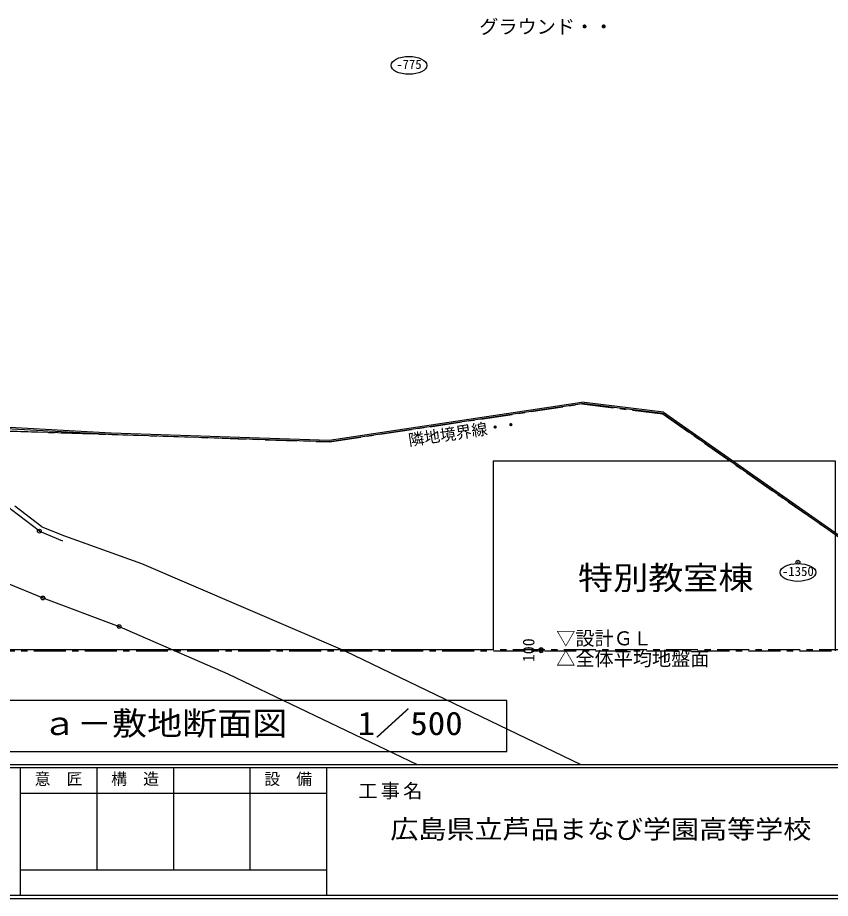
# Model space of a CAD drawing. Units: millimetres at full size, sheet at 1:500; details may follow other scales. Extents: x -140000 to 140000, y -100000 to 100000.
# Drawn here: x -24206 to 39486, y -100000 to -30975 of the extents above; entities that cross this region are included whole.
import ezdxf
from ezdxf.enums import TextEntityAlignment as Align

# ---------------------------------------------------------------- set-up
doc = ezdxf.new("R2010")
doc.units = ezdxf.units.MM
doc.header["$LTSCALE"] = 500
doc.header["$PDMODE"] = 32
doc.header["$PDSIZE"] = 300
doc.linetypes.add('CHAIN1', pattern=[8, 5, -1, 1, -1])
for name, color, linetype in [('5-A', 3, 'Continuous'), ('7-0', 4, 'CHAIN1'), ('7-1', 6, 'Continuous'), ('7-8', 5, 'Continuous'), ('7-A', 3, 'Continuous'), ('7-B', 7, 'Continuous'), ('D-8', 7, 'Continuous'), ('D-9', 4, 'Continuous'), ('D-B', 7, 'Continuous'), ('F-0', 5, 'Continuous'), ('F-1', 2, 'Continuous'), ('F-A', 7, 'Continuous')]:
    doc.layers.add(name, color=color, linetype=linetype)
doc.styles.add('ＭＳ ゴシック', font='')
doc.styles.get('ＭＳ ゴシック').set_extended_font_data('MS Gothic')

msp = doc.modelspace()

# ---------------------------------------------------------------- linework, layer by layer
at = {"layer": '7-0'}
for p, q in [((-81390.7, -80500), (68135.7, -80500)), ((-70926.9, -80600), (39860.6, -80600))]:
    msp.add_line(p, q, dxfattribs=at)
at = {"layer": '7-1'}
msp.add_line((13060.6, -65700), (13060.6, -80500), dxfattribs=at)
msp.add_lwpolyline([(13060.6, -65700), (39860.6, -65700), (39860.6, -80600)], dxfattribs=at)
at = {"layer": '7-8'}
msp.add_line((-35726.9, -80500), (13060.6, -80500), dxfattribs=at)
at = {"layer": '7-A', "color": 5}
for p, q in [((14122.5, -84500), (-25877.5, -84500)), ((14122.5, -88500), (14122.5, -84500)), ((-25877.5, -88500), (14122.5, -88500))]:
    msp.add_line(p, q, dxfattribs=at)
at = {"layer": '7-B'}
msp.add_line((16815.2, -80600), (16815.2, -80500), dxfattribs=at)
for p in [(16815.2, -80500), (16815.2, -80600)]:
    msp.add_point(p, dxfattribs=at)
at = {"layer": 'D-8', "linetype": 'CHAIN1'}
for p, q in [((223, -64222.6), (20000.5, -61248.1)), ((20000.5, -61248.1), (26352.9, -62027.2)), ((26352.9, -62027.2), (40769.4, -72123)), ((-28781.8, -63241.9), (223, -64222.6))]:
    msp.add_line(p, q, dxfattribs=at)
at = {"layer": 'D-8'}
for p, q in [((-28489.9, -62888.9), (-16878.1, -63504.3)), ((-22299, -70874.4), (-24412.7, -69257.1)), ((-22299, -70874.4), (-20540.9, -71596.6)), ((-22500, -71224.3), (-20692.9, -71966.6)), ((-20540.9, -71596.6), (-14490.8, -73765.5)), ((-14490.8, -73765.5), (1446.9, -80609)), ((-25027.7, -75305.8), (-22230.8, -76454.8)), ((-22230.8, -76454.8), (-16252.6, -78697.1)), ((-16252.6, -78697.1), (-7733.7, -82402.3)), ((1446.9, -80609), (19937.9, -89500)), ((-7733.7, -82402.3), (7091.8, -89500))]:
    msp.add_line(p, q, dxfattribs=at)
for points in [[(-22500, -71224.3), (-24679, -69557), (-26022, -68175.7), (-41609.8, -45296.6)], [(-40903.3, -44878), (-28555.6, -63005.6), (-16883.3, -63624.2)]]:
    msp.add_lwpolyline(points, dxfattribs=at)
at = {"layer": 'D-8', "color": 4}
for p in [(-22500, -71224.3), (-22230.8, -76454.8), (-16252.6, -78697.1)]:
    msp.add_point(p, dxfattribs=at)
at = {"layer": 'D-9', "color": 7}
for p, q in [((214.8, -64082.3), (19998.6, -61106.8)), ((221.8, -64202.6), (20000.2, -61227.9)), ((26404.6, -61892.5), (19998.6, -61106.8)), ((26360.3, -62008), (20000.2, -61227.9)), ((26360.3, -62008), (40779.3, -72105.6)), ((26404.6, -61892.5), (40838.8, -72000.8)), ((-28771, -63222.2), (221.8, -64202.6)), ((-16878.1, -63504.3), (214.8, -64082.3))]:
    msp.add_line(p, q, dxfattribs=at)
at = {"layer": 'D-B'}
for centre in [(6460.6, -34719), (36940.5, -74455.5), (36940.5, -74455.5)]:
    msp.add_ellipse(centre, major_axis=(1400, 0), ratio=0.5, dxfattribs=at)
msp.add_point((36940.5, -73655.5), dxfattribs=at)
at = {"layer": 'F-0'}
for p, q in [((-139750, -89500), (139750, -89500)), ((-139750, -89750), (139750, -89750)), ((-140000, -100000), (140000, -100000)), ((-139750, -99750), (139750, -99750))]:
    msp.add_line(p, q, dxfattribs=at)
at = {"layer": 'F-1'}
for p, q in [((-24000, -89750), (-24000, -99750)), ((-18000, -89750), (-18000, -97750)), ((-12000, -89750), (-12000, -97750)), ((-6000, -89750), (-6000, -97750)), ((-24000, -91750), (0, -91750)), ((-24000, -97750), (0, -97750))]:
    msp.add_line(p, q, dxfattribs=at)
at = {"layer": 'F-1', "color": 6}
msp.add_line((0, -89750), (0, -99750), dxfattribs=at)

# ---------------------------------------------------------------- texts
at = {"layer": '5-A', "style": 'ＭＳ ゴシック'}
msp.add_text('グラウンド・・', height=1100, dxfattribs=at).set_placement((11969.7, -32565.1), align=Align.BOTTOM_LEFT)
at = {"layer": '7-A', "style": 'ＭＳ ゴシック', "width": 1.1}
for s, p in [('特別教室棟', (19710.6, -76350)), ('ａ－敷地断面図\u3000\u30001／500', (-22315, -87750))]:
    msp.add_text(s, height=1833, dxfattribs=at).set_placement(p, align=Align.BOTTOM_LEFT)
at = {"layer": '7-A', "style": 'ＭＳ ゴシック'}
for s, p in [('▽設計ＧＬ', (18004.6, -80500)), ('△全体平均地盤面', (18004.6, -82100))]:
    msp.add_text(s, height=1100, dxfattribs=at).set_placement(p, align=Align.BOTTOM_LEFT)
at = {"layer": '7-B', "style": 'ＭＳ ゴシック'}
msp.add_text('100', height=916.4, rotation=90, dxfattribs=at).set_placement((16565.2, -81487.5), align=Align.BOTTOM_LEFT)
at = {"layer": 'D-8', "style": 'ＭＳ ゴシック'}
msp.add_text('隣地境界線・・', height=916.4, rotation=8.553, dxfattribs=at).set_placement((6526.7, -64825), align=Align.BOTTOM_LEFT)
at = {"layer": 'D-B', "color": 4, "style": 'ＭＳ ゴシック'}
for s, p in [('-775', (5460.6, -35219)), ('-1350', (35690.5, -74955.5)), ('-1350', (35690.5, -74955.5))]:
    msp.add_text(s, height=733.1, dxfattribs=at).set_placement(p, align=Align.BOTTOM_LEFT)
at = {"layer": 'F-A', "style": 'ＭＳ ゴシック'}
for s, p in [('意\u3000匠', (-22875, -91375)), ('構\u3000造', (-16875, -91375)), ('設\u3000備', (-4875, -91375))]:
    msp.add_text(s, height=916.4, dxfattribs=at).set_placement(p, align=Align.BOTTOM_LEFT)
at = {"layer": 'F-A', "color": 3, "style": 'ＭＳ ゴシック', "width": 1.1}
msp.add_text('広島県立芦品まなび学園高等学校', height=1466, dxfattribs=at).set_placement((5000, -95750), align=Align.BOTTOM_LEFT)
at = {"layer": 'F-A', "insert": (2500, -92250), "char_height": 1100, "attachment_point": 7, "style": 'ＭＳ ゴシック'}
msp.add_mtext('\\T1.17;工事名', dxfattribs=at)

doc.saveas('drawing.dxf')
